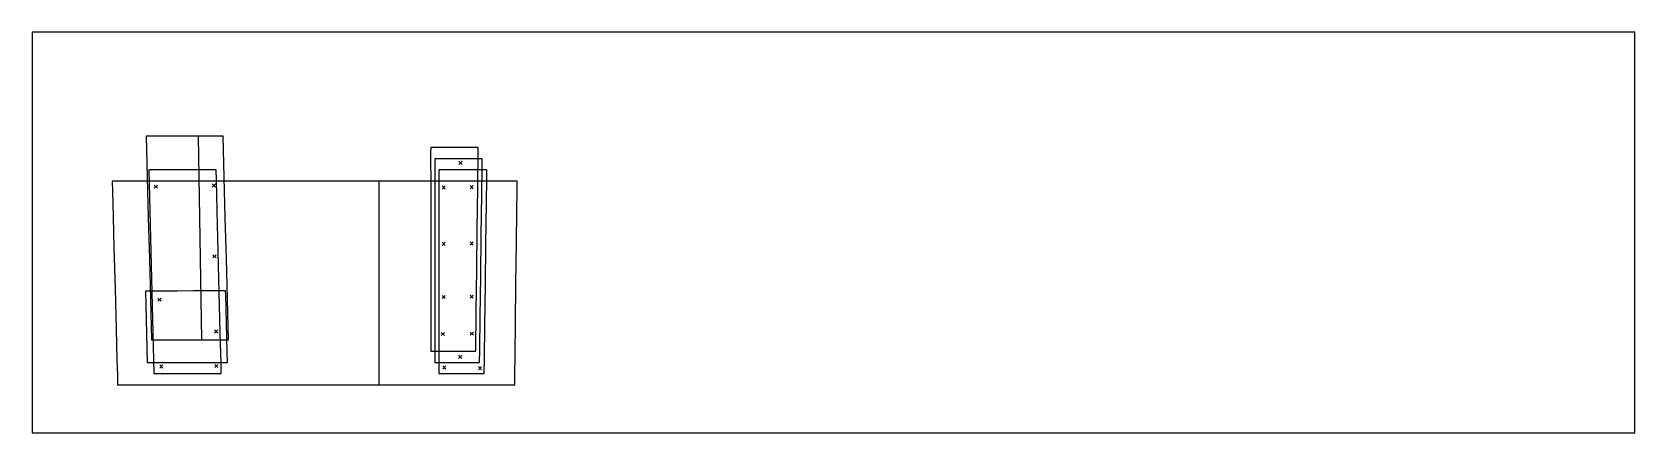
# Model space of a CAD drawing. Header units: metres. Extents: x 0 to 10000, y 0 to 2500.
import ezdxf

# ---------------------------------------------------------------- set-up
doc = ezdxf.new("R2010")
doc.units = ezdxf.units.M
for name, color, linetype in [('DATUM LINE', 141, 'Continuous'), ('FRAME', 30, 'Continuous'), ('TAGGING', 7, 'Continuous'), ('V236_WW_CUT38_090_ BX1000', 3, 'Continuous'), ('V236_WW_CUT38_092_ UD90_600', 1, 'Continuous'), ('V236_WW_CUT38_094_ BX1000', 3, 'Continuous'), ('V236_WW_CUT38_098_ BX1000', 3, 'Continuous'), ('V236_WW_CUT38_100_ BX1000', 3, 'Continuous'), ('V236_WW_CUT38_102_ BX1000', 3, 'Continuous'), ('V236_WW_CUT38_116_ BX1000', 3, 'Continuous')]:
    doc.layers.add(name, color=color, linetype=linetype)

msp = doc.modelspace()

# ---------------------------------------------------------------- linework, layer by layer
at = {"layer": 'DATUM LINE'}
for points in [[(1059.98202, 580.014602), (1038.691433, 1850.068384)], [(2162.830357, 1570.025741), (2162.831729, 300.025812)]]:
    msp.add_lwpolyline(points, dxfattribs=at)
at = {"layer": 'FRAME'}
msp.add_lwpolyline([(0, 0), (10000, 0), (10000, 2500), (0, 2500), (0, 0)], dxfattribs=at)
at = {"layer": 'TAGGING'}
for points in [[(2663.434774, 1695.01246), (2683.434774, 1675.01246)], [(2663.434774, 1675.01246), (2683.434774, 1695.01246)], [(762.523517, 1545.741718), (782.523517, 1525.741718)], [(762.523517, 1525.741718), (782.523517, 1545.741718)], [(1123.787137, 1552.578401), (1143.787137, 1532.578401)], [(1123.787137, 1532.578401), (1143.787137, 1552.578401)], [(2557.853194, 1541.288127), (2577.853194, 1521.288127)], [(2557.853194, 1521.288127), (2577.853194, 1541.288127)], [(2732.409691, 1543.237859), (2752.409691, 1523.237859)], [(2732.409691, 1523.237859), (2752.409691, 1543.237859)], [(1128.773914, 1111.579152), (1148.773914, 1091.579152)], [(1128.773914, 1091.579152), (1148.773914, 1111.579152)], [(2557.853194, 1188.845318), (2577.853194, 1168.845318)], [(2557.853194, 1168.845318), (2577.853194, 1188.845318)], [(2732.409691, 1190.79505), (2752.409691, 1170.79505)], [(2732.409691, 1170.79505), (2752.409691, 1190.79505)], [(785.400062, 841.338123), (805.400062, 821.338123)], [(785.400062, 821.338123), (805.400062, 841.338123)], [(2557.853194, 857.58809), (2577.853194, 837.58809)], [(2557.853194, 837.58809), (2577.853194, 857.58809)], [(2732.409691, 859.537821), (2752.409691, 839.537821)], [(2732.409691, 839.537821), (2752.409691, 859.537821)], [(1138.473135, 643.219856), (1158.473135, 623.219856)], [(1138.473135, 623.219856), (1158.473135, 643.219856)], [(2552.863231, 627.150133), (2572.863231, 607.150133)], [(2552.863231, 607.150133), (2572.863231, 627.150133)], [(2733.296923, 629.099865), (2753.296923, 609.099865)], [(2733.296923, 609.099865), (2753.296923, 629.099865)], [(796.494861, 424.232993), (816.494861, 404.232993)], [(796.494861, 404.232993), (816.494861, 424.232993)], [(1139.42917, 427.222658), (1159.42917, 407.222658)], [(1139.42917, 407.222658), (1159.42917, 427.222658)], [(2561.964509, 417.660922), (2581.964509, 397.660922)], [(2561.964509, 397.660922), (2581.964509, 417.660922)], [(2660.617191, 484.368028), (2680.617191, 464.368028)], [(2660.617191, 464.368028), (2680.617191, 484.368028)], [(2784.209678, 413.913013), (2804.209678, 393.913013)], [(2784.209678, 393.913013), (2804.209678, 413.913013)]]:
    msp.add_lwpolyline(points, dxfattribs=at)
at = {"layer": 'V236_WW_CUT38_090_ BX1000'}
msp.add_lwpolyline([(533.9, 300), (1029.3, 300), (1524.7, 300.1), (2020.2, 300.1), (2515.6, 300.1), (3011, 300.1), (3011, 300.1), (3011.7, 360.2), (3013.2, 489.9), (3015.8, 681), (3019.1, 935), (3022.2, 1189), (3024.4, 1382.9), (3026, 1507.2), (3027, 1570.1), (3027, 1570.1), (2521.6, 1569.9), (2016.2, 1570.4), (1510.8, 1569.4), (1005.4, 1570.5), (500, 1570), (500, 1570), (501.7, 1507.2), (506, 1348.1), (511.1, 1154.3), (517.8, 900.3), (524.5, 646.3), (529.7, 455.1), (532.2, 360.2), (533.9, 300)], dxfattribs=at)
at = {"layer": 'V236_WW_CUT38_092_ UD90_600'}
msp.add_lwpolyline([(760.5, 370), (797.7, 370.1), (881.8, 370.3), (965.8, 370.1), (1049.9, 370.1), (1134, 370.1), (1180.8, 370), (1180.8, 370), (1179.2, 433.9), (1174.3, 623.6), (1167.5, 877.6), (1161.1, 1131.6), (1154.3, 1385.6), (1149.7, 1575.8), (1148.1, 1640.1), (1148.1, 1640.1), (1064, 1640.1), (980, 1640.1), (895.9, 1640.1), (811.9, 1640.1), (727.8, 1640.1), (727.8, 1640.1), (734.1, 1386), (740.6, 1132), (747.2, 878), (753.8, 624), (760.5, 370)], dxfattribs=at)
at = {"layer": 'V236_WW_CUT38_094_ BX1000'}
msp.add_lwpolyline([(718.8, 440), (818.8, 440), (918.9, 440.1), (1019, 440.2), (1119, 440.1), (1219.1, 440), (1219.1, 440), (1217.4, 506.8), (1215.1, 595.9), (1212.8, 684.9), (1210.6, 774), (1208.2, 863), (1207.5, 885.3), (1207.5, 885.3), (1107.5, 885.3), (1007.4, 885.2), (907.3, 885), (807.3, 884.8), (707.2, 884.8), (707.2, 884.8), (709.5, 795.8), (711.8, 706.9), (714.1, 617.9), (716.4, 529), (718.8, 440)], dxfattribs=at)
at = {"layer": 'V236_WW_CUT38_098_ BX1000'}
msp.add_lwpolyline([(2537.2, 370), (2594, 370.1), (2650.8, 370.1), (2707.5, 370), (2764.3, 370), (2821.1, 370), (2821.1, 370), (2822.2, 463.8), (2824.8, 669.1), (2828.1, 923.1), (2831.1, 1177.1), (2834.4, 1431.1), (2836.2, 1591.3), (2836.8, 1640), (2836.8, 1640), (2776.8, 1640.1), (2716.8, 1640.1), (2656.9, 1640.1), (2596.9, 1640.1), (2536.9, 1640), (2536.9, 1640), (2536.8, 1386), (2537.1, 1132), (2537.1, 878), (2536.9, 624), (2537.2, 370)], dxfattribs=at)
at = {"layer": 'V236_WW_CUT38_100_ BX1000'}
msp.add_lwpolyline([(2512.2, 440), (2568.2, 440), (2624.1, 440), (2680.1, 440), (2736, 440), (2792, 440), (2792, 440), (2792.9, 519.1), (2795.4, 724.2), (2798.8, 978.2), (2801.7, 1232.2), (2805.1, 1486.1), (2807.1, 1661.1), (2807.6, 1710), (2807.6, 1710), (2748.5, 1710.2), (2689.3, 1710.3), (2630.2, 1710), (2571.1, 1710), (2511.9, 1710), (2511.9, 1710), (2511.9, 1678.4), (2511.9, 1614.1), (2511.8, 1422.8), (2512, 1200.7), (2512.1, 946.7), (2512.3, 724.3), (2512.3, 534.7), (2512.2, 471.9), (2512.2, 440)], dxfattribs=at)
at = {"layer": 'V236_WW_CUT38_102_ BX1000'}
msp.add_lwpolyline([(2487.2, 510), (2543.3, 510.1), (2599.5, 510.1), (2655.6, 510), (2711.7, 510), (2767.9, 510), (2767.9, 510), (2771.2, 764), (2774.2, 1018.1), (2777.4, 1272.1), (2780.2, 1526.1), (2783.5, 1780.1), (2783.5, 1780.1), (2724.2, 1779.9), (2664.9, 1779.9), (2605.5, 1780), (2546.2, 1780.1), (2486.9, 1780), (2486.9, 1780), (2486.8, 1749.1), (2486.8, 1701.8), (2487.1, 1574.6), (2487, 1383.8), (2487.1, 1129.8), (2487.1, 906.7), (2487.1, 700), (2487.2, 573.2), (2487.2, 510)], dxfattribs=at)
at = {"layer": 'V236_WW_CUT38_116_ BX1000'}
msp.add_lwpolyline([(745, 580), (841.1, 580), (937.1, 580), (1033.2, 580.1), (1129.3, 580.1), (1225.3, 580), (1225.3, 580), (1218.9, 834), (1212.1, 1088), (1205.7, 1342), (1198.9, 1596), (1192.9, 1850.1), (1192.9, 1850.1), (1096.8, 1850.1), (1000.7, 1850.1), (904.6, 1850.2), (808.6, 1850.2), (712.5, 1850.1), (712.5, 1850.1), (718.6, 1596), (725.3, 1342), (731.8, 1088), (738.2, 834), (745, 580)], dxfattribs=at)

doc.saveas('drawing.dxf')
